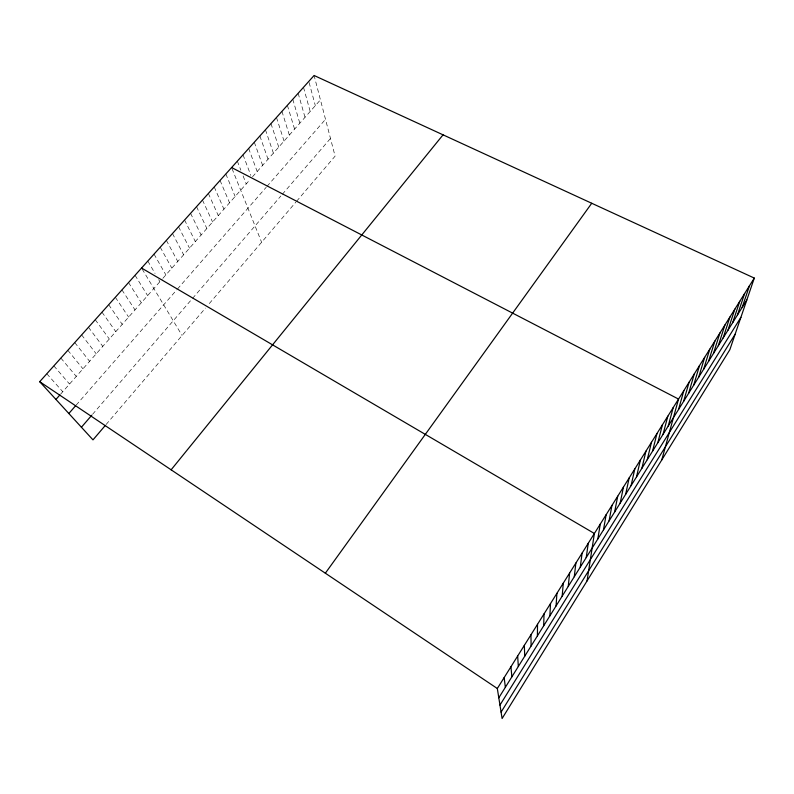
<?xml version="1.0" encoding="UTF-8"?>
<svg xmlns="http://www.w3.org/2000/svg" width="794" height="794" viewBox="0 0 794 794"><rect width="100%" height="100%" fill="white"/><g stroke="black" fill="none" stroke-linecap="round" stroke-linejoin="round"><path stroke-width="0.6" stroke-dasharray="3.97 2.98" d="M106.088 424.522L205.457 308.072M209.308 303.566L295.914 202.073M296.619 201.249L335.098 156.15L314.096 75.49M92.551 414.329L191.741 299.318M192.535 298.395L280.868 195.989M282.317 194.302L330.493 138.444M76.164 405.119L176.764 289.82M177.489 288.986L266.228 187.265M266.983 186.401L325.51 119.328M60.493 394.29L162.135 279.16M162.889 278.307L250.15 179.474M252.502 176.814L320.439 99.855M46.806 373.776L62.766 391.71M53.863 365.895L69.544 384.038M60.87 358.074L76.274 376.416M67.837 350.303L82.963 368.833M74.755 342.581L89.613 361.3M81.623 334.909L96.223 353.816M88.462 327.287L102.783 346.382M95.24 319.714L109.314 338.998M101.989 312.191L115.795 331.654M108.689 304.717L122.236 324.349M115.338 297.284L128.638 317.104M121.958 289.909L135 309.888M128.529 282.575L141.332 302.732M135.059 275.28L147.615 295.606M142.166 269.067L182.074 335.475M147.813 261.057L155.058 273.444M158.681 279.637L159.892 281.701M154.026 254.11L165.886 274.913M160.219 247.212L171.841 268.164M166.363 240.354L177.767 261.464M172.477 233.535L183.652 254.795M178.541 226.756L189.508 248.165M184.585 220.017L195.324 241.565M190.58 213.328L201.11 235.014M196.545 206.668L206.867 228.503M202.48 200.048L212.584 222.022M208.375 193.478L218.271 215.581M214.231 186.937L223.928 209.179M220.057 180.437L229.545 202.807M225.843 173.975L235.133 196.475M232.056 168.675L261.613 242.269M237.327 161.162L240.89 170.263M243.113 175.95L246.219 183.92M243.024 154.81L250.844 175.405M248.681 148.498L257.177 171.504M254.298 142.215L262.616 165.351M259.896 135.982L268.015 159.227M265.454 129.769L273.394 153.143M270.982 123.606L278.734 147.088M276.481 117.472L284.053 141.074M281.949 111.368L289.334 135.079M287.378 105.304L294.594 129.134M292.788 99.28L299.814 123.209M298.157 93.275L305.015 117.323M303.507 87.32L310.186 111.468M309.124 82.546L315.327 105.642"/><path stroke-width="1.19" d="M537.409 635.885L537.528 624.302M543.672 625.841L544.039 613.891M549.885 615.866L550.51 603.569M556.058 605.971L556.922 593.317M562.182 596.145L563.283 583.153M568.256 586.399L569.606 573.07M574.29 576.722L575.868 563.055M580.285 567.115L582.091 553.12M586.23 557.577L588.265 543.265M587.064 580.91L594.388 533.489L141.55 268.044M597.813 538.987L600.284 524.06M603.46 529.935L606.14 514.711M609.067 520.943L611.956 505.421M614.635 512.011L617.722 496.2M620.164 503.138L623.459 487.05M625.652 494.334L629.146 477.968M631.101 485.591L634.793 468.946M636.52 476.906L640.401 459.994M641.899 468.281L645.969 451.101M647.239 459.716L651.487 442.278M652.539 451.21L656.975 433.514M657.809 442.764L662.424 424.81M663.04 434.378L667.833 416.175M668.23 426.041L673.213 407.59M661.769 459.954L678.542 399.074L231.61 167.544M678.523 409.545L683.842 390.608M683.614 401.377L689.103 382.212M688.666 393.258L694.323 373.865M693.688 385.199L699.514 365.577M698.68 377.2L704.665 357.35M703.643 369.25L709.786 349.181M708.566 361.349L714.868 341.063M713.459 353.499L719.91 333.004M718.312 345.708L724.922 324.994M723.145 337.966L729.904 317.044M727.939 330.264L734.847 309.144M732.703 322.622L739.76 301.303M737.437 315.029L744.643 293.512M742.142 307.486L749.486 285.771M754.3 278.079L729.835 349.727L502.096 718.51L497.322 688.507L754.3 278.079L314.096 75.49L39.7 381.696L92.987 439.866L105.324 425.425M501.083 712.109L735.135 334.214M499.962 705.092L740.901 317.332M498.801 697.807L746.817 299.983M325.342 573.208L591.738 203.264M171.127 469.81L443.052 134.841M81.415 427.241L91.767 415.242M68.84 413.505L75.44 405.952M55.947 399.432L59.739 395.144M39.7 381.696L497.322 688.507M504.16 677.59L505.361 687.286M510.939 666.761L511.872 676.845M517.668 656.023L518.323 666.494M524.338 645.363L524.735 656.211M530.958 634.793L531.097 646.008"/></g></svg>
